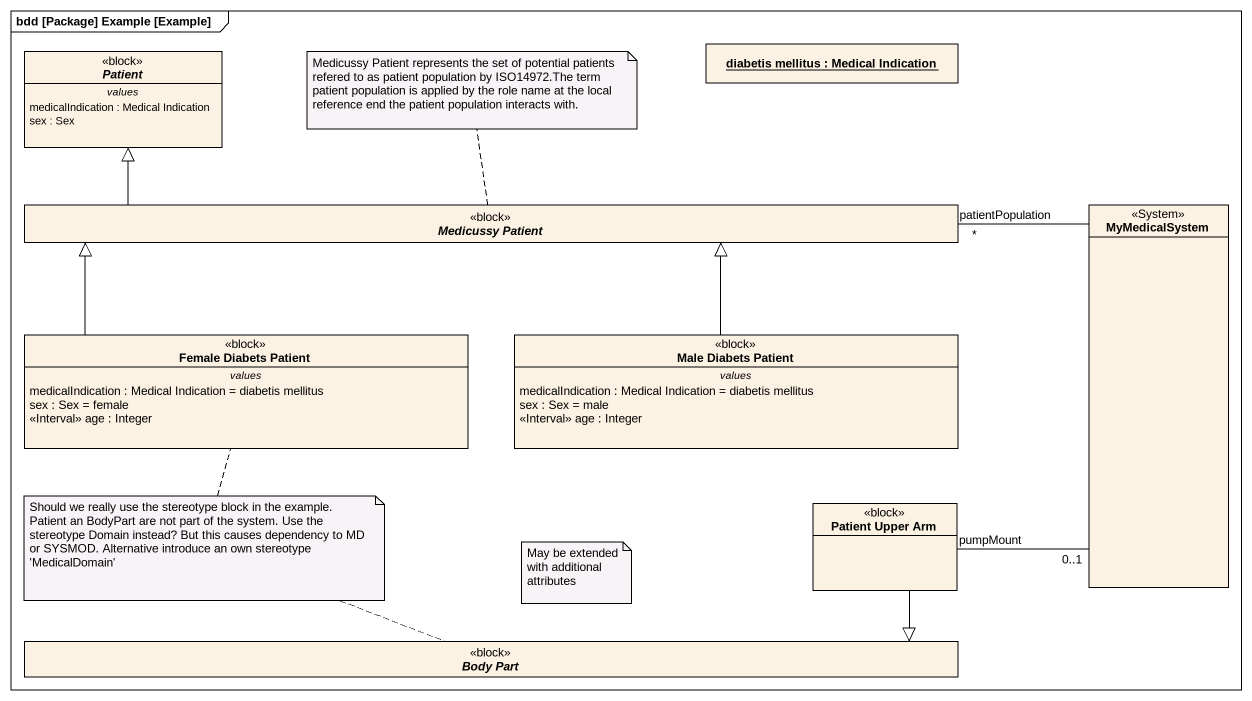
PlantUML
@startuml
mainframe bdd [Package] Example [Example]
hide circle
hide empty members
abstract class Patient <<block>> {
  -- values --
  medicalIndication : Medical Indication
  sex : Sex
}
object "diabetis mellitus : Medical Indication" as diabetis_mellitus
abstract class "Medicussy Patient" as Medicussy_Patient <<block>>
class MyMedicalSystem <<System>>
class "Female Diabets Patient" as Female_Diabets_Patient <<block>> {
  -- values --
  medicalIndication : Medical Indication = diabetis mellitus
  sex : Sex = female
  <<Interval>> age : Integer
}
class "Male Diabets Patient" as Male_Diabets_Patient <<block>> {
  -- values --
  medicalIndication : Medical Indication = diabetis mellitus
  sex : Sex = male
  <<Interval>> age : Integer
}
class "Patient Upper Arm" as Patient_Upper_Arm <<block>>
abstract class "Body Part" as Body_Part <<block>>
Medicussy_Patient -left-|> Patient
MyMedicalSystem -left- "patientPopulation\n*" Medicussy_Patient
MyMedicalSystem "0..1" -left- "pumpMount" Patient_Upper_Arm
Female_Diabets_Patient -up-|> Medicussy_Patient
Male_Diabets_Patient -up-|> Medicussy_Patient
Patient_Upper_Arm -left-|> Body_Part
note top of Medicussy_Patient : Medicussy Patient represents the set of potential patients refered to as patient population by ISO14972.The term patient population is applied by the role name at the local reference end the patient population interacts with.
note as N2
  Should we really use the stereotype block in the example. Patient an BodyPart are not part of the system. Use the stereotype Domain instead? But this causes dependency to MD or SYSMOD. Alternative introduce an own stereotype 'MedicalDomain'
end note
N2 .. Body_Part
N2 .. Female_Diabets_Patient
note as N3
  May be extended with additional attributes
end note
@enduml
